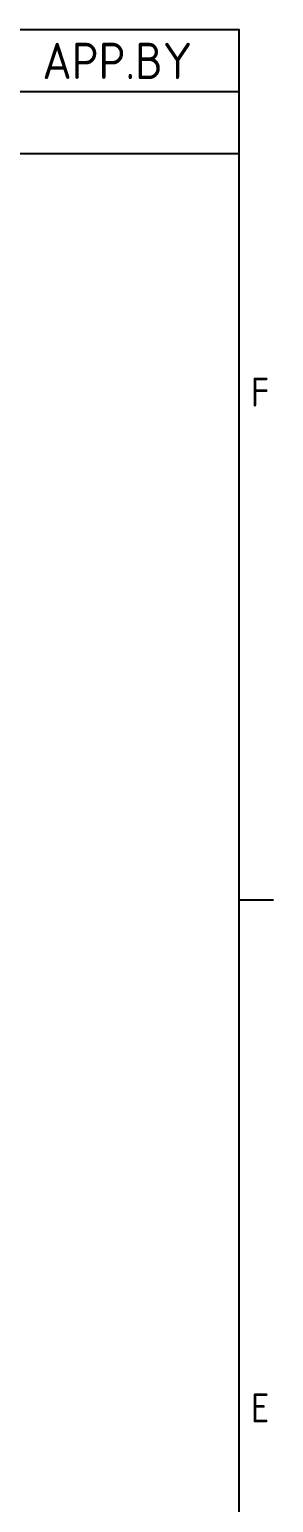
# Model space of a CAD drawing. Header units: inches. Extents: x 12 to 11036, y 8 to 6728.
# Drawn here: x 9126 to 9395, y 4943 to 6568 of the extents above; entities that cross this region are included whole.
import ezdxf

# ---------------------------------------------------------------- set-up
doc = ezdxf.new("R2010")
doc.units = ezdxf.units.IN
doc.header["$MEASUREMENT"] = 0
doc.layers.add('경계(ISO)', color=7, linetype='Continuous', lineweight=25)
doc.layers.add('기호(ISO)', color=5, linetype='Continuous', lineweight=25)
doc.styles.add('ISO Proportiona M2B', font='isocp.shx')
doc.styles.add('문자 텍스트_PSTEK_POSCO', font='isocp.shx')

# ---------------------------------------------------------------- blocks, each defined once
blk = doc.blocks.new('경계 Default Border')
at = {"layer": '경계(ISO)'}
blk.add_line((584, 350), (586.4, 350), dxfattribs=at)
at = {"layer": '경계(ISO)', "flags": 128}
blk.add_lwpolyline([(10, 10), (10, 410), (584, 410), (584, 10), (10, 10)], dxfattribs=at)
at = {"layer": '경계(ISO)', "color": 2, "char_height": 2, "attachment_point": 7, "style": '문자 텍스트_PSTEK_POSCO'}
for s, insert in [('F', (584.83, 384)), ('E', (584.83, 313.98))]:
    blk.add_mtext(s, dxfattribs=dict(at, insert=insert))
blk = doc.blocks.new('리비전 내역')
at = {"layer": '기호(ISO)'}
for p, q in [((432, 410), (584, 410)), ((584, 410), (584, 405.72)), ((432, 405.72), (584, 405.72)), ((584, 405.72), (584, 401.44)), ((432, 401.44), (584, 401.44))]:
    blk.add_line(p, q, dxfattribs=at)
at = {"layer": '기호(ISO)', "color": 2, "insert": (570.48, 406.58), "char_height": 2.5, "attachment_point": 7, "style": 'ISO Proportiona M2B'}
blk.add_mtext('APP.BY', dxfattribs=at)

msp = doc.modelspace()

# ---------------------------------------------------------------- block references
at = {"xscale": 16, "yscale": 16, "zscale": 16}
msp.add_blockref('경계 Default Border', (12.454, 7.72), dxfattribs=at)
at = {"layer": '기호(ISO)', "xscale": 16, "yscale": 16, "zscale": 16}
msp.add_blockref('리비전 내역', (12.454, 7.72), dxfattribs=at)

doc.saveas('drawing.dxf')
